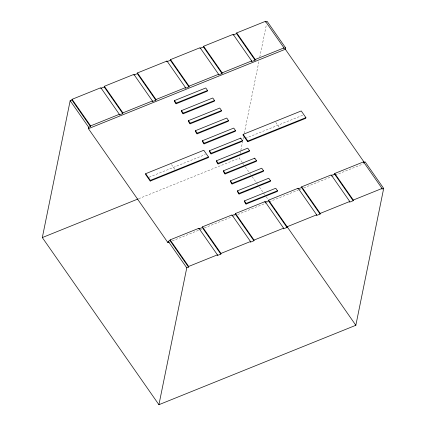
<?xml version="1.0" encoding="UTF-8"?>
<svg xmlns="http://www.w3.org/2000/svg" width="426" height="426" viewBox="0 0 426 426"><rect width="100%" height="100%" fill="white"/><g stroke="black" fill="none" stroke-linecap="round" stroke-linejoin="round"><path stroke-width="0.32" stroke-dasharray="2.13 1.6" d="M242.277 162.503L239.236 158.147L239.503 156.848M240.168 153.589L240.695 150.98M240.828 150.33L242.554 141.858M243.081 139.249L243.48 137.294M244.274 133.386L259.125 60.401M259.785 57.143L266.415 24.559M149.089 177.227L205.353 154.537M245.349 138.407L302.833 115.222M138.615 198.729L239.236 158.147M172.264 240.908L201.892 228.959M204.363 227.963L232.143 216.759M232.761 216.509L235.227 215.513M237.697 214.518L268.561 202.073M269.179 201.823L298.195 190.118M298.812 189.874L301.278 188.878M303.749 187.882L330.911 176.928M331.529 176.678L334.612 175.432M335.23 175.182L363.628 163.733M275.84 122.438L279.174 127.214M242.655 163.046L243.794 164.681M245.312 166.859L250.632 174.479M252.149 176.657L255.951 182.104M256.33 182.647L257.847 184.825M259.37 187.003L263.167 192.445M263.545 192.989L264.684 194.623M266.202 196.801L267.725 198.979M171.476 164.527L174.804 169.303"/><path stroke-width="0.64" d="M363.373 162.572L365.141 161.853L383.682 188.43L355.838 325.283L158.919 404.7L42.318 237.57L70.162 100.717L71.93 100.004L72.074 99.317L100.824 87.724L119.36 114.296L119.221 114.983L122.768 113.556L122.906 112.869L104.365 86.292L133.902 74.38L152.444 100.951L152.306 101.638L155.847 100.211L155.991 99.524L137.449 72.947L166.987 61.035L185.528 87.612L185.39 88.299L188.931 86.867L189.069 86.18L170.533 59.608L200.071 47.696L218.607 74.268L218.469 74.955L222.015 73.528L222.154 72.841L203.612 46.264L233.155 34.352L251.691 60.923L251.553 61.616L255.099 60.183L255.238 59.496L236.696 32.924L265.446 21.327L283.988 47.898L283.849 48.591L285.622 47.872L267.081 21.3L265.307 22.014L265.446 21.327M169.175 242.154L167.94 242.655L88.422 128.668L88.699 127.294L70.162 100.717M88.699 127.294L90.472 126.581L90.61 125.888L72.074 99.317M122.768 113.556L104.226 86.979L104.365 86.292M155.847 100.211L137.31 73.639L137.449 72.947M166.848 61.722L166.987 61.035M145.681 173.691L145.543 174.378L150.208 181.061L208.298 157.631L208.436 156.944L203.772 150.261L145.681 173.691L150.346 180.374L150.208 181.061M188.931 86.867L170.395 60.295L170.533 59.608M174.463 100.6L174.325 101.287L176.071 103.795L207.382 91.164L207.526 90.477L205.774 87.969L174.463 100.6L176.215 103.103L176.071 103.795M181.46 110.627L181.322 111.314L183.068 113.822L214.379 101.191L214.518 100.504L212.771 97.996L181.46 110.627L183.207 113.135L183.068 113.822M188.457 120.654L188.319 121.341L190.065 123.849L221.376 111.223L221.515 110.531L219.768 108.028L188.457 120.654L190.204 123.162L190.065 123.849M222.015 73.528L203.474 46.951L203.612 46.264M167.94 242.655L168.222 241.276L169.995 240.562L170.134 239.87L198.883 228.277L217.425 254.849L217.287 255.536L220.828 254.109L220.972 253.422L202.43 226.845L231.968 214.933L250.509 241.51L250.366 242.197L253.912 240.765L254.05 240.078L235.514 213.506L265.052 201.594L283.588 228.166L283.45 228.853L286.996 227.425L287.135 226.738L316.672 214.821L298.131 188.249L268.593 200.161L268.455 200.848L286.996 227.425M195.454 130.681L195.31 131.368L197.062 133.876L228.373 121.25L228.512 120.563L226.765 118.055L195.454 130.681L197.201 133.189L197.062 133.876M202.451 140.708L202.307 141.395L204.059 143.903L235.37 131.277L235.509 130.59L233.757 128.082L202.451 140.708L204.198 143.216L204.059 143.903M209.443 150.74L209.304 151.427L211.056 153.93L242.362 141.304L242.506 140.617L240.754 138.109L209.443 150.74L211.195 153.243L211.056 153.93M158.919 404.7L186.764 267.847L168.222 241.276M186.764 267.847L188.537 267.134L188.675 266.447L170.134 239.87M255.099 60.183L236.558 33.611L236.696 32.924M198.883 228.277L198.745 228.964L202.291 227.537L202.43 226.845M216.44 160.767L216.301 161.454L218.048 163.962L249.359 151.331L249.498 150.644L247.751 148.136L216.44 160.767L218.192 163.27L218.048 163.962M223.437 170.794L223.299 171.481L225.045 173.989L256.356 161.358L256.495 160.671L254.748 158.163L223.437 170.794L225.184 173.302L225.045 173.989M230.434 180.821L230.296 181.508L232.042 184.016L263.353 171.39L263.492 170.698L261.745 168.195L230.434 180.821L232.181 183.329L232.042 184.016M240.615 138.796L240.754 138.109M243.155 134.376L243.017 135.063L247.682 141.746L305.772 118.321L305.911 117.635L301.246 110.946L243.155 134.376L247.82 141.059L247.682 141.746M237.431 190.848L237.287 191.535L239.039 194.043L270.35 181.417L270.489 180.73L268.742 178.222L237.431 190.848L239.178 193.356L239.039 194.043M253.912 240.765L235.37 214.193L235.514 213.506M244.423 200.875L244.284 201.567L246.036 204.07L277.347 191.444L277.486 190.757L275.734 188.249L244.423 200.875L246.175 203.383L246.036 204.07M254.61 158.855L254.748 158.163M364.48 162.689L285.34 49.251L285.622 47.872M265.052 201.594L264.908 202.281L268.455 200.848M298.131 188.249L297.992 188.936L301.539 187.509L301.677 186.822L331.215 174.905L349.757 201.482L349.613 202.169L353.159 200.737L353.298 200.05L334.761 173.478L363.511 161.88L382.053 188.457L381.909 189.144L383.682 188.43M316.672 214.821L316.534 215.513L320.075 214.081L320.219 213.394L301.677 186.822M353.159 200.737L334.618 174.165L334.761 173.478M100.68 88.411L104.226 86.979M133.764 75.067L137.31 73.639M167.439 61.488L170.395 60.295M199.932 48.383L203.474 46.951M233.011 35.038L236.558 33.611M90.61 125.888L119.36 114.296M122.906 112.869L152.444 100.951M155.991 99.524L185.528 87.612M189.069 86.18L218.607 74.268M222.154 72.841L251.691 60.923M255.238 59.496L283.988 47.898M88.422 128.668L285.34 49.251M176.215 103.103L207.526 90.477M183.207 113.135L214.518 100.504M190.204 123.162L221.515 110.531M197.201 133.189L228.512 120.563M204.198 143.216L235.509 130.59M211.195 153.243L242.506 140.617M150.346 180.374L208.436 156.944M247.82 141.059L305.911 117.635M218.192 163.27L249.498 150.644M42.318 237.57L137.997 198.979M225.184 173.302L256.495 160.671M232.181 183.329L263.492 170.698M239.178 193.356L270.489 180.73M246.175 203.383L277.486 190.757M231.829 215.62L235.37 214.193M331.077 175.597L334.618 174.165M188.675 266.447L217.425 254.849M220.972 253.422L250.509 241.51M254.05 240.078L283.588 228.166M320.219 213.394L349.757 201.482M353.298 200.05L382.053 188.457M301.539 187.509L320.075 214.081M268.593 200.161L355.838 325.283M202.291 227.537L220.828 254.109M71.93 100.004L90.472 126.581M169.995 240.562L188.537 267.134"/></g></svg>
